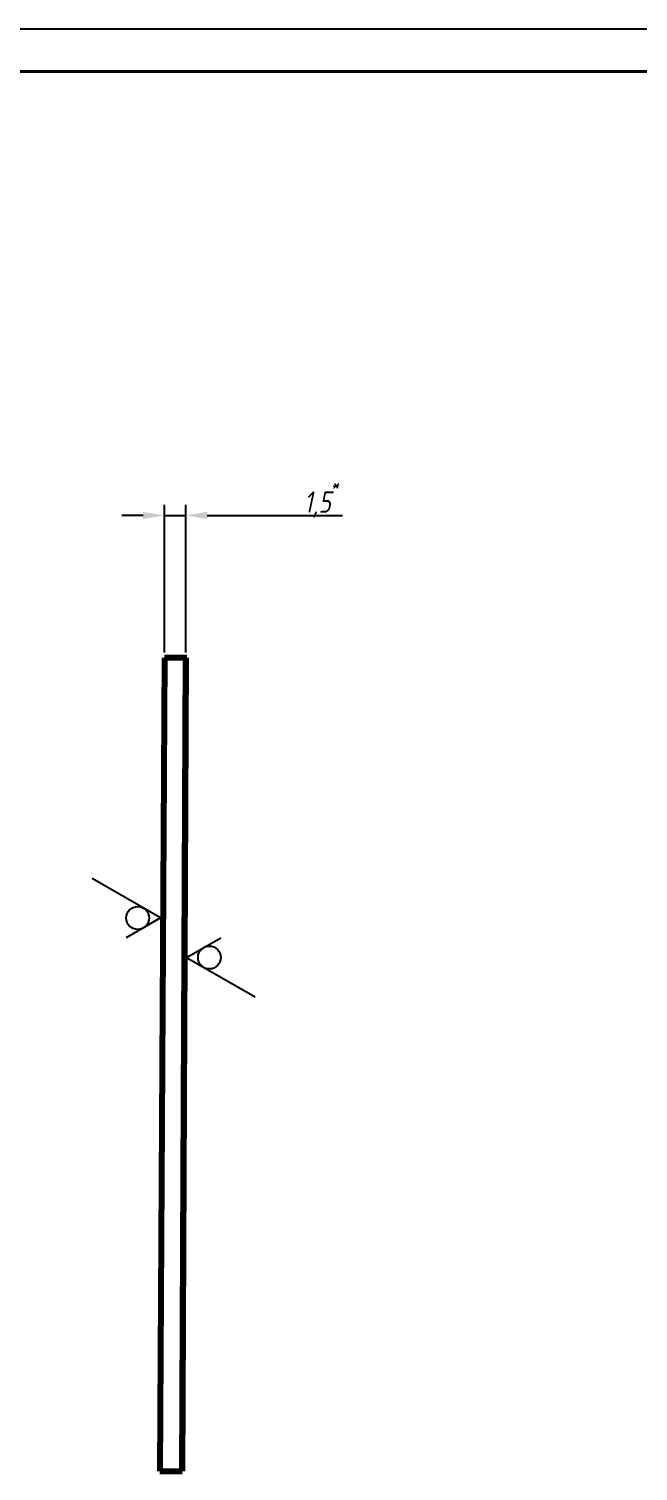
# Model space of a CAD drawing. Header units: millimetres. Extents: x 4478846 to 4492776, y 3796523 to 3799112.
# Drawn here: x 4489067 to 4489138.2, y 3797399.9 to 3797568.4 of the extents above; entities that cross this region are included whole.
import ezdxf

# ---------------------------------------------------------------- set-up
doc = ezdxf.new("R2010")
doc.units = ezdxf.units.MM
doc.layers.get('0').update_dxf_attribs({"lineweight": 25})
doc.layers.get('Defpoints').update_dxf_attribs({"color": 5})
doc.layers.add('KONTUR', color=7, linetype='Continuous')
for name, color, linetype, lineweight in [('Основная', 7, 'Continuous', 40), ('Толстые', 7, 'Continuous', 30), ('тонкая', 7, 'Continuous', 13)]:
    doc.layers.add(name, color=color, linetype=linetype, lineweight=lineweight)
doc.styles.get("Standard").update_dxf_attribs({"font": 'arial.ttf'})
doc.dimstyles.new('ISO-25', dxfattribs={"dimtxt": 2.5, "dimasz": 2.5, "dimexe": 1.25, "dimexo": 0.625, "dimtad": 1, "dimtxsty": 'Standard', "dimcen": 2.5, "dimadec": 0, "dimazin": 0, "dimtfac": 1, "dimtmove": 0, "dimatfit": 3, "dimfxl": 1, "dimarcsym": 0})

# ---------------------------------------------------------------- blocks, each defined once
blk = doc.blocks.new('*D249')
at = {"layer": 'Defpoints', "color": 0, "transparency": 16777216}
for p in [(4489085.34, 3797511.54), (4489082.85, 3797494.89), (4489085.34, 3797494.89)]:
    blk.add_point(p, dxfattribs=at)
at = {"layer": 'тонкая', "color": 0, "lineweight": -2, "transparency": 16777216}
for p, q in [((4489080.35, 3797511.54), (4489077.85, 3797511.54)), ((4489082.85, 3797495.52), (4489082.85, 3797512.79)), ((4489082.85, 3797511.54), (4489085.34, 3797511.54)), ((4489085.34, 3797495.52), (4489085.34, 3797512.79)), ((4489087.84, 3797511.54), (4489103.64, 3797511.54))]:
    blk.add_line(p, q, dxfattribs=at)
at = {"layer": 'тонкая', "color": 0, "transparency": 16777216}
for points in [[(4489080.35, 3797511.95), (4489080.35, 3797511.12), (4489082.85, 3797511.54)], [(4489087.84, 3797511.95), (4489087.84, 3797511.12), (4489085.34, 3797511.54)]]:
    blk.add_solid(points, dxfattribs=at)
at = {"layer": 'тонкая', "color": 0, "transparency": 16777216, "insert": (4489101.19, 3797513.66), "char_height": 2.5, "width": 7.3197, "attachment_point": 5}
blk.add_mtext('{\\fISOCPEUR|b0|i1|c204|p34;\\W0.8;1,5\\H0.7x;\\S*^ ;}', dxfattribs=at)

msp = doc.modelspace()

# ---------------------------------------------------------------- linework, layer by layer
at = {"color": 7, "lineweight": 106}
for p, q in [((4489082.85445, 3797494.89432), (4489082.31376, 3797399.89432)), ((4489085.33892, 3797494.89432), (4489084.89991, 3797399.89313)), ((4489082.31376, 3797399.89432), (4489084.91375, 3797399.89312))]:
    msp.add_line(p, q, dxfattribs=at)
at = {"color": 7, "lineweight": 50}
msp.add_line((4489082.85445, 3797494.89432), (4489085.45445, 3797494.89432), dxfattribs=at)
at = {"color": 7, "linetype": 'Continuous'}
for p, q in [((4489082.38512, 3797464.50774), (4489074.39327, 3797469.12184)), ((4489082.38512, 3797464.50774), (4489078.38512, 3797462.19834)), ((4489085.4297, 3797459.89363), (4489089.4297, 3797462.20304)), ((4489085.4297, 3797459.89363), (4489093.42156, 3797455.27953))]:
    msp.add_line(p, q, dxfattribs=at)
for centre in [(4489079.71846, 3797464.50774), (4489088.09637, 3797459.89363)]:
    msp.add_circle(centre, 1.33333, dxfattribs=at)
at = {"layer": 'KONTUR', "color": 7}
msp.add_line((4488783.39869, 3797568.38812), (4489380.39869, 3797568.38812), dxfattribs=at)
at = {"layer": 'Основная', "color": 7}
msp.add_line((4489375.39869, 3797563.38812), (4488803.39869, 3797563.38812), dxfattribs=at)
at = {"layer": 'Толстые', "linetype": 'Continuous', "lineweight": 106}
for p, q in [((4489082.85445, 3797494.89432), (4489082.31376, 3797399.89432)), ((4489085.45445, 3797494.89432), (4489082.8545, 3797494.90604)), ((4489084.89986, 3797399.88237), (4489085.33892, 3797494.89432)), ((4489082.31376, 3797399.89432), (4489084.89986, 3797399.88237))]:
    msp.add_line(p, q, dxfattribs=at)

# ---------------------------------------------------------------- dimensions: what is measured, and where the dimension line sits
at = {"layer": 'тонкая'}
dim = msp.add_linear_dim(base=(4489085.33892, 3797511.53517), p1=(4489082.85445, 3797494.89432), p2=(4489085.33892, 3797494.89432), text='{\\fISOCPEUR|b0|i1|c204|p34;\\W0.8;1,5\\H0.7x;\\S*^ ;}', dimstyle='ISO-25', dxfattribs=at)
dim.commit()
dim.dimension.update_dxf_attribs({"geometry": '*D249', "text_midpoint": (4489101.18895, 3797511.53517), "dimtype": 160})

doc.saveas('drawing.dxf')
